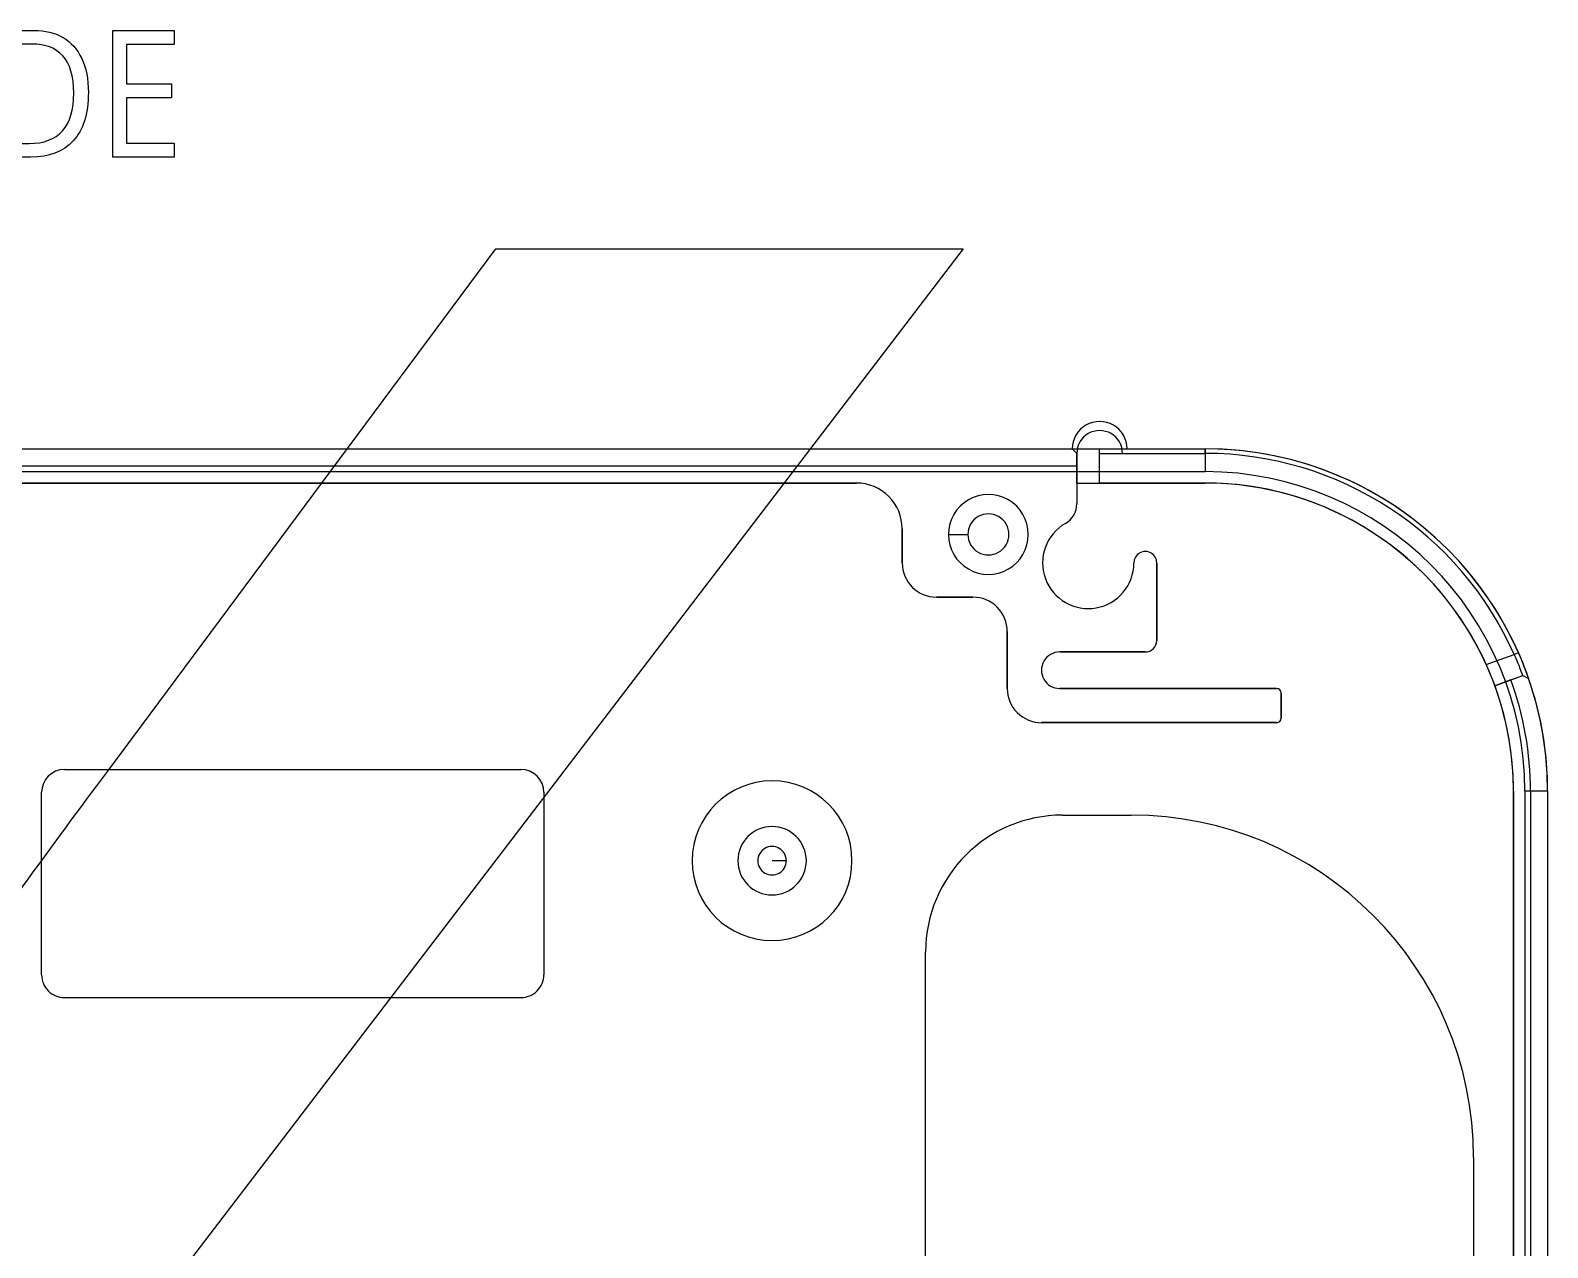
# Model space of a CAD drawing. Header units: millimetres. Extents: x 35 to 175, y 25 to 277.
# Drawn here: x 108.7 to 175.2, y 78.2 to 131.6 of the extents above; entities that cross this region are included whole.
import ezdxf

# ---------------------------------------------------------------- set-up
doc = ezdxf.new("R2010")
doc.units = ezdxf.units.MM
doc.layers.add('Ebene_1', color=7, linetype='CONTINUOUS')

msp = doc.modelspace()

# ---------------------------------------------------------------- linework, layer by layer
at = {"layer": 'Ebene_1', "color": 7}
for points in [[(108.755295, 126.017292), (107.411182, 126.017292), (107.411182, 131.574186), (108.897129, 131.574186)], [(108.809327, 130.974972), (108.019071, 130.974972), (108.019071, 126.616614), (108.674237, 126.616614)], [(112.085108, 99.050526), (129.127491, 122.004943), (149.597394, 122.004943), (114.655749, 76.279016), (152.26324, 24.883117), (131.222085, 24.883117), (110.466557, 55.062225), (104.944447, 63.201409), (78.381179, 24.883117), (57.625651, 24.883117)], [(50.251944, 113.23466), (160.202056, 113.23466)], [(50.251944, 113.23466), (160.202056, 113.23466)], [(55.876979, 113.034636), (56.077004, 113.23466), (154.376996, 113.23466)], [(56.077004, 113.23466), (154.376996, 113.23466)], [(154.577021, 113.034636), (154.376996, 113.23466)], [(154.577021, 113.034636), (154.376996, 113.23466)], [(154.577021, 113.034636), (154.376996, 113.23466)], [(154.577021, 113.034636), (154.376996, 113.23466)], [(154.577021, 113.034636), (154.577021, 112.484568)], [(154.577021, 111.734739), (154.577021, 113.034636)], [(154.577021, 113.034636), (154.577021, 112.484568)], [(154.577021, 111.734739), (154.577021, 113.034636)], [(155.57688, 113.23466), (160.202056, 113.23466)], [(155.57688, 113.034636), (155.57688, 113.23466)], [(155.57688, 113.23466), (160.202056, 113.23466)], [(155.57688, 113.034636), (155.57688, 113.23466)], [(155.57688, 113.034636), (160.202056, 113.034636)], [(155.57688, 113.034636), (160.202056, 113.034636)], [(160.202056, 111.734739), (155.57688, 111.734739), (155.57688, 113.034636)], [(155.57688, 111.734739), (155.57688, 113.034636)], [(160.202056, 113.034636), (160.202056, 113.23466)], [(160.202056, 113.23466), (160.202056, 112.234537)], [(160.202056, 113.23466), (160.202056, 112.234537)], [(160.202056, 113.034636), (160.202056, 113.23466)], [(55.876979, 112.484568), (154.577021, 112.484568)], [(55.876979, 112.484568), (154.577021, 112.484568), (154.577021, 112.484568)], [(55.876979, 112.484568), (154.577021, 112.484568)], [(55.876979, 112.484568), (154.577021, 112.484568)], [(154.577021, 112.484568), (154.577021, 110.832776)], [(154.577021, 112.484568), (154.577021, 110.832776)], [(50.251944, 112.234537), (160.202056, 112.234537)], [(50.251944, 112.234537), (160.202056, 112.234537)], [(69.727105, 111.734739), (144.926885, 111.734739)], [(69.727105, 111.734739), (144.926885, 111.734739)], [(144.926885, 111.734739), (100.726999, 111.734739)], [(144.926885, 111.734739), (100.726999, 111.734739)], [(154.577021, 111.734739), (154.577021, 110.832776)], [(154.577021, 111.734739), (160.202056, 111.734739)], [(154.577021, 111.734739), (160.202056, 111.734739)], [(154.577021, 111.734739), (154.577021, 111.734739), (154.577021, 110.832776), (154.577021, 110.832776)], [(160.202056, 111.734739), (155.57688, 111.734739)], [(146.926868, 109.734756), (146.926868, 108.234571)], [(146.926868, 108.234571), (146.926868, 109.734756)], [(146.926868, 109.734756), (146.926868, 108.234571)], [(146.926868, 108.234571), (146.926868, 109.734756)], [(148.951987, 109.484726), (149.801827, 109.484726)], [(148.951987, 109.484726), (149.801827, 109.484726)], [(158.076925, 104.833886), (158.076925, 108.234571)], [(158.076925, 108.234571), (158.076925, 104.833886)], [(158.076925, 104.833886), (158.076925, 108.234571)], [(158.076925, 108.234571), (158.076925, 104.833886)], [(148.427054, 106.73465), (150.026987, 106.73465)], [(150.026987, 106.73465), (148.427054, 106.73465)], [(148.427054, 106.73465), (150.026987, 106.73465)], [(150.026987, 106.73465), (148.427054, 106.73465)], [(151.526908, 105.233406), (151.526908, 102.735742)], [(151.526908, 102.735742), (151.526908, 105.233406)], [(151.526908, 105.233406), (151.526908, 102.735742)], [(151.526908, 102.735742), (151.526908, 105.233406)], [(153.826928, 104.333824), (157.576863, 104.333824)], [(157.576863, 104.333824), (153.826928, 104.333824)], [(153.826928, 104.333824), (157.576863, 104.333824)], [(157.576863, 104.333824), (153.826928, 104.333824)], [(172.510986, 103.778199), (173.735476, 104.225345)], [(172.510986, 103.778199), (173.735476, 104.225345)], [(173.735476, 104.225345), (173.918568, 104.30472)], [(173.735476, 104.225345), (173.918568, 104.30472)], [(173.918449, 104.305593), (173.924005, 104.292893)], [(173.918449, 104.305593), (173.924005, 104.292893)], [(172.887752, 102.852159), (174.109332, 103.296658)], [(172.887752, 102.852159), (174.109332, 103.296658)], [(173.592601, 103.108804), (172.887752, 102.852159)], [(173.592601, 103.108804), (172.887752, 102.852159)], [(173.592601, 103.108804), (174.109332, 103.296658), (174.36439, 103.177596)], [(173.592601, 103.108804), (173.592601, 103.108804), (174.109332, 103.296658), (174.109332, 103.296658), (174.109332, 103.296658)], [(174.109332, 103.296658), (174.36439, 103.177596)], [(163.327046, 102.735742), (153.826928, 102.735742)], [(153.826928, 102.735742), (163.327046, 102.735742)], [(163.327046, 102.735742), (153.826928, 102.735742)], [(153.826928, 102.735742), (163.327046, 102.735742)], [(163.526806, 101.433994), (163.526806, 102.534659)], [(163.526806, 102.534659), (163.526806, 101.433994)], [(163.526806, 101.433994), (163.526806, 102.534659)], [(163.526806, 102.534659), (163.526806, 101.433994)], [(153.026829, 101.235557), (163.327046, 101.235557)], [(163.327046, 101.235557), (153.026829, 101.235557)], [(153.026829, 101.235557), (163.327046, 101.235557)], [(163.327046, 101.235557), (153.026829, 101.235557)], [(110.226984, 99.185039), (130.226971, 99.185039)], [(110.226984, 99.185039), (130.226971, 99.185039)], [(110.226984, 99.185039), (130.226971, 99.185039)], [(110.226984, 99.185039), (130.226971, 99.185039)], [(109.226992, 90.183925), (109.226992, 98.184915)], [(109.226992, 90.183925), (109.226992, 98.184915)], [(109.226992, 90.183925), (109.226992, 98.184915)], [(109.226992, 90.183925), (109.226992, 98.184915)], [(131.226963, 98.184915), (131.226963, 90.183925)], [(131.226963, 98.184915), (131.226963, 90.183925)], [(131.226963, 98.184915), (131.226963, 90.183925)], [(131.226963, 98.184915), (131.226963, 90.183925)], [(173.701874, 98.235186), (173.701874, 50.133996)], [(173.701874, 50.133996), (173.701874, 98.235186)], [(173.701874, 98.235186), (173.701874, 50.133996)], [(173.701874, 50.133996), (173.701874, 98.235186)], [(174.201936, 98.235186), (174.201936, 50.133996)], [(175.201795, 98.235186), (174.201936, 98.235186)], [(174.201936, 98.235186), (174.201936, 50.133996)], [(175.201795, 98.235186), (174.201936, 98.235186)], [(174.451967, 98.235186), (174.451967, 50.133996)], [(174.451967, 98.235186), (174.451967, 50.133996)], [(174.451967, 98.235186), (174.451967, 50.133996)], [(174.451967, 98.235186), (174.451967, 50.133996)], [(175.201795, 98.235186), (175.201795, 50.133996)], [(175.201795, 98.235186), (175.201795, 98.235186), (175.201795, 50.133996)], [(175.201795, 98.235186), (175.201795, 50.133996), (175.201795, 50.133996)], [(175.201795, 98.235186), (175.201795, 50.133996)], [(153.951812, 97.184791), (156.951918, 97.184791)], [(153.951812, 97.184791), (156.951918, 97.184791)], [(153.951812, 97.184791), (156.951918, 97.184791)], [(153.951812, 97.184791), (156.951918, 97.184791)], [(141.851902, 95.184544), (141.226957, 95.184544)], [(141.851902, 95.184544), (141.226957, 95.184544)], [(147.951863, 68.68391), (147.951863, 91.184049)], [(147.951863, 68.68391), (147.951863, 91.184049)], [(147.951863, 68.68391), (147.951863, 91.184049)], [(147.951863, 68.68391), (147.951863, 91.184049)], [(130.226971, 89.183801), (110.226984, 89.183801)], [(130.226971, 89.183801), (110.226984, 89.183801)], [(130.226971, 89.183801), (110.226984, 89.183801)], [(130.226971, 89.183801), (110.226984, 89.183801)], [(171.951922, 82.185581), (171.951922, 59.685442)], [(171.951922, 82.185581), (171.951922, 59.685442)], [(171.951922, 82.185581), (171.951922, 59.685442)], [(171.951922, 82.185581), (171.951922, 59.685442)]]:
    msp.add_lwpolyline(points, dxfattribs=at)
for points in [[(115.036799, 126.017346), (112.34183, 126.017346), (112.34183, 131.57424), (115.036799, 131.57424), (115.036799, 130.959408), (112.949718, 130.959408), (112.949718, 129.223842), (114.915218, 129.223842), (114.915218, 128.616792), (112.949718, 128.616792), (112.949718, 126.632179), (115.036799, 126.632179)], [(110.632992, 128.826928)], [(111.27465, 128.850222)], [(154.376996, 113.23466)], [(154.376996, 113.23466)], [(154.577021, 113.034636)], [(154.577021, 113.034636)], [(160.202056, 113.23466)], [(160.202056, 113.23466)], [(154.577021, 112.484568)], [(144.926885, 111.734739)], [(144.926885, 111.734739)], [(154.577021, 111.734739)], [(160.202056, 111.734739)], [(160.202056, 111.734739)], [(154.577021, 110.832776)], [(146.926868, 109.734756)], [(146.926868, 109.734756)], [(154.076959, 109.966796)], [(154.076959, 109.966796)], [(149.801827, 109.484726)], [(149.801827, 109.484726)], [(151.601941, 109.48463)], [(151.601941, 109.48463)], [(151.601941, 109.48463)], [(151.601941, 109.48463)], [(152.451941, 109.48463)], [(152.451941, 109.48463)], [(146.926868, 108.234571)], [(146.926868, 108.234571)], [(157.077066, 108.234571)], [(157.077066, 108.234571)], [(158.076925, 108.234571)], [(158.076925, 108.234571)], [(148.427054, 106.73465)], [(148.427054, 106.73465)], [(150.026987, 106.73465)], [(150.026987, 106.73465)], [(151.526908, 105.233406)], [(151.526908, 105.233406)], [(158.076925, 104.833886)], [(158.076925, 104.833886)], [(153.826928, 104.333824)], [(153.826928, 104.333824)], [(157.576863, 104.333824)], [(157.576863, 104.333824)], [(173.592601, 103.108804)], [(174.36439, 103.177596)], [(174.36439, 103.177596)], [(151.526908, 102.735742)], [(151.526908, 102.735742)], [(153.826928, 102.735742)], [(153.826928, 102.735742)], [(163.327046, 102.735742)], [(163.327046, 102.735742)], [(163.526806, 102.534659)], [(163.526806, 102.534659)], [(172.887752, 102.852159)], [(172.887752, 102.852159)], [(153.026829, 101.235557)], [(153.026829, 101.235557)], [(163.327046, 101.235557)], [(163.327046, 101.235557)], [(163.526806, 101.433994)], [(163.526806, 101.433994)], [(110.226984, 99.185039)], [(110.226984, 99.185039)], [(130.226971, 99.185039)], [(130.226971, 99.185039)], [(109.226992, 98.184915)], [(109.226992, 98.184915)], [(131.226963, 98.184915)], [(131.226963, 98.184915)], [(173.701874, 98.235186)], [(173.701874, 98.235186)], [(174.451967, 98.235186)], [(174.451967, 98.235186)], [(175.201795, 98.235186)], [(153.951812, 97.184791)], [(153.951812, 97.184791)], [(156.951918, 97.184791)], [(156.951918, 97.184791)], [(141.226954, 95.184649)], [(141.851902, 95.184544)], [(141.851902, 95.184544)], [(141.851955, 95.184649)], [(141.851955, 95.184649)], [(141.851955, 95.184649)], [(141.851955, 95.184649)], [(142.726878, 95.184544)], [(142.726878, 95.184544)], [(142.726952, 95.184649)], [(142.726952, 95.184649)], [(142.726952, 95.184649)], [(142.726952, 95.184649)], [(144.726861, 95.184544)], [(144.726861, 95.184544)], [(144.726951, 95.184649)], [(144.726951, 95.184649)], [(144.726951, 95.184649)], [(144.726951, 95.184649)], [(147.951863, 91.184049)], [(147.951863, 91.184049)], [(109.226992, 90.183925)], [(109.226992, 90.183925)], [(131.226963, 90.183925)], [(131.226963, 90.183925)], [(110.226984, 89.183801)], [(110.226984, 89.183801)], [(130.226971, 89.183801)], [(130.226971, 89.183801)], [(171.951922, 82.185581)], [(171.951922, 82.185581)]]:
    msp.add_lwpolyline(points, close=True, dxfattribs=at)
for points in [[(110.153439, 130.453529), (109.838233, 130.801158), (109.390196, 130.974972), (108.809327, 130.974972)], [(108.897129, 131.574186), (109.383442, 131.574186), (109.804463, 131.470417), (110.160193, 131.262879)], [(110.160193, 131.262879), (110.515916, 131.055341), (110.790592, 130.749218), (110.984219, 130.344511)], [(110.632992, 128.826928), (110.632992, 129.568881), (110.473141, 130.111081), (110.153439, 130.453529)], [(110.984219, 130.344511), (111.17784, 129.944992), (111.27465, 129.446895), (111.27465, 128.850222)], [(108.674237, 126.616614), (109.980074, 126.616614), (110.632992, 127.353385), (110.632992, 128.826928)], [(111.27465, 128.850222), (111.27465, 127.9111), (111.051759, 127.202868), (110.605976, 126.725525)], [(110.605976, 126.725525), (110.164689, 126.25337), (109.547796, 126.017292), (108.755295, 126.017292)], [(156.176937, 114.273856), (155.805656, 114.488215), (155.348219, 114.488215), (154.976938, 114.273856)], [(156.176937, 114.273856), (155.805656, 114.488215), (155.348219, 114.488215), (154.976938, 114.273856)], [(154.976938, 114.273856), (154.605657, 114.059496), (154.376938, 113.663344), (154.376938, 113.234626)], [(154.976938, 114.273856), (154.605657, 114.059496), (154.376938, 113.663344), (154.376938, 113.234626)], [(155.076936, 113.90065), (154.767535, 113.722017), (154.576936, 113.39189), (154.576936, 113.034625)], [(155.076936, 113.90065), (154.767535, 113.722017), (154.576936, 113.39189), (154.576936, 113.034625)], [(156.076936, 113.90065), (155.767535, 114.079283), (155.386337, 114.079283), (155.076936, 113.90065)], [(156.076936, 113.90065), (155.767535, 114.079283), (155.386337, 114.079283), (155.076936, 113.90065)], [(156.576935, 113.034625), (156.576935, 113.39189), (156.386336, 113.722017), (156.076936, 113.90065)], [(156.576935, 113.034625), (156.576935, 113.39189), (156.386336, 113.722017), (156.076936, 113.90065)], [(156.776936, 113.234626), (156.776936, 113.663344), (156.548218, 114.059496), (156.176937, 114.273856)], [(156.776936, 113.234626), (156.776936, 113.663344), (156.548218, 114.059496), (156.176937, 114.273856)], [(173.918449, 104.305593), (171.515888, 109.733868), (166.138132, 113.234623), (160.201931, 113.234626)], [(175.201912, 98.234656), (175.201905, 106.518912), (168.486187, 113.234626), (160.201931, 113.234626)], [(173.918449, 104.305593), (171.515888, 109.733868), (166.138132, 113.234623), (160.201931, 113.234626)], [(175.201912, 98.234656), (175.201905, 106.518912), (168.486187, 113.234626), (160.201931, 113.234626)], [(173.735561, 104.224657), (171.365031, 109.580551), (166.058979, 113.034624), (160.201931, 113.034625)], [(173.735561, 104.224657), (171.365031, 109.580551), (166.058979, 113.034624), (160.201931, 113.034625)], [(146.341161, 111.148841), (145.966089, 111.523913), (145.457381, 111.734626), (144.926949, 111.734626)], [(146.341161, 111.148841), (145.966089, 111.523913), (145.457381, 111.734626), (144.926949, 111.734626)], [(146.341161, 111.148841), (145.966089, 111.523913), (145.457381, 111.734626), (144.926949, 111.734626)], [(146.341161, 111.148841), (145.966089, 111.523913), (145.457381, 111.734626), (144.926949, 111.734626)], [(174.201912, 98.234656), (174.201905, 105.966628), (167.933903, 112.234626), (160.201931, 112.234627)], [(174.201912, 98.234656), (174.201905, 105.966628), (167.933903, 112.234626), (160.201931, 112.234627)], [(172.510893, 103.778914), (170.329875, 108.621042), (165.512585, 111.734625), (160.201931, 111.734626)], [(173.701914, 98.234656), (173.701906, 105.690486), (167.657761, 111.734625), (160.201931, 111.734626)], [(173.701914, 98.234656), (173.701906, 105.690486), (167.657761, 111.734625), (160.201931, 111.734626)], [(172.510893, 103.778914), (170.329875, 108.621042), (165.512585, 111.734625), (160.201931, 111.734626)], [(146.926948, 109.734629), (146.926947, 110.265062), (146.716234, 110.773769), (146.341161, 111.148841)], [(146.926948, 109.734629), (146.926947, 110.265062), (146.716234, 110.773769), (146.341161, 111.148841)], [(146.926948, 109.734629), (146.926947, 110.265062), (146.716234, 110.773769), (146.341161, 111.148841)], [(146.926948, 109.734629), (146.926947, 110.265062), (146.716234, 110.773769), (146.341161, 111.148841)], [(151.576942, 111.000173), (151.03549, 111.31278), (150.368395, 111.31278), (149.826943, 111.000173)], [(151.576942, 111.000173), (151.03549, 111.31278), (150.368395, 111.31278), (149.826943, 111.000173)], [(149.826943, 111.000173), (149.285492, 110.687566), (148.951944, 110.109844), (148.951944, 109.48463)], [(149.826943, 111.000173), (149.285492, 110.687566), (148.951944, 110.109844), (148.951944, 109.48463)], [(151.151942, 110.264052), (150.873481, 110.424822), (150.530404, 110.424822), (150.251943, 110.264052)], [(151.151942, 110.264052), (150.873481, 110.424822), (150.530404, 110.424822), (150.251943, 110.264052)], [(151.151942, 110.264052), (150.873481, 110.424822), (150.530404, 110.424822), (150.251943, 110.264052)], [(151.151942, 110.264052), (150.873481, 110.424822), (150.530404, 110.424822), (150.251943, 110.264052)], [(152.451941, 109.48463), (152.451941, 110.109844), (152.118393, 110.687566), (151.576942, 111.000173)], [(152.451941, 109.48463), (152.451941, 110.109844), (152.118393, 110.687566), (151.576942, 111.000173)], [(154.076938, 109.966679), (154.386339, 110.145312), (154.576937, 110.475439), (154.576936, 110.832704)], [(154.076938, 109.966679), (154.386339, 110.145312), (154.576937, 110.475439), (154.576936, 110.832704)], [(154.076938, 109.966679), (154.386339, 110.145312), (154.576937, 110.475439), (154.576936, 110.832704)], [(154.076938, 109.966679), (154.386339, 110.145312), (154.576937, 110.475439), (154.576936, 110.832704)], [(150.251943, 110.264052), (149.973482, 110.103283), (149.801944, 109.806169), (149.801944, 109.48463)], [(150.251943, 110.264052), (149.973482, 110.103283), (149.801944, 109.806169), (149.801944, 109.48463)], [(150.251943, 110.264052), (149.973482, 110.103283), (149.801944, 109.806169), (149.801944, 109.48463)], [(150.251943, 110.264052), (149.973482, 110.103283), (149.801944, 109.806169), (149.801944, 109.48463)], [(151.601941, 109.48463), (151.601941, 109.806169), (151.430403, 110.103283), (151.151942, 110.264052)], [(151.601941, 109.48463), (151.601941, 109.806169), (151.430403, 110.103283), (151.151942, 110.264052)], [(151.601941, 109.48463), (151.601941, 109.806169), (151.430403, 110.103283), (151.151942, 110.264052)], [(151.601941, 109.48463), (151.601941, 109.806169), (151.430403, 110.103283), (151.151942, 110.264052)], [(154.076938, 109.966679), (153.236386, 109.481387), (152.865593, 108.462644), (153.197553, 107.550591)], [(154.076938, 109.966679), (153.236386, 109.481387), (152.865593, 108.462644), (153.197553, 107.550591)], [(154.076938, 109.966679), (153.236386, 109.481387), (152.865593, 108.462644), (153.197553, 107.550591)], [(154.076938, 109.966679), (153.236386, 109.481387), (152.865593, 108.462644), (153.197553, 107.550591)], [(148.951944, 109.48463), (148.951944, 108.859416), (149.285492, 108.281694), (149.826943, 107.969087)], [(148.951944, 109.48463), (148.951944, 108.859416), (149.285492, 108.281694), (149.826943, 107.969087)], [(149.801944, 109.48463), (149.801944, 109.163092), (149.973482, 108.865978), (150.251943, 108.705208)], [(149.801944, 109.48463), (149.801944, 109.163092), (149.973482, 108.865978), (150.251943, 108.705208)], [(149.801944, 109.48463), (149.801944, 109.163092), (149.973482, 108.865978), (150.251943, 108.705208)], [(149.801944, 109.48463), (149.801944, 109.163092), (149.973482, 108.865978), (150.251943, 108.705208)], [(151.151942, 108.705208), (151.430403, 108.865978), (151.601941, 109.163092), (151.601941, 109.48463)], [(151.151942, 108.705208), (151.430403, 108.865978), (151.601941, 109.163092), (151.601941, 109.48463)], [(151.151942, 108.705208), (151.430403, 108.865978), (151.601941, 109.163092), (151.601941, 109.48463)], [(151.151942, 108.705208), (151.430403, 108.865978), (151.601941, 109.163092), (151.601941, 109.48463)], [(151.576942, 107.969087), (152.118393, 108.281694), (152.451941, 108.859416), (152.451941, 109.48463)], [(151.576942, 107.969087), (152.118393, 108.281694), (152.451941, 108.859416), (152.451941, 109.48463)], [(150.251943, 108.705208), (150.530404, 108.544439), (150.873481, 108.544439), (151.151942, 108.705208)], [(150.251943, 108.705208), (150.530404, 108.544439), (150.873481, 108.544439), (151.151942, 108.705208)], [(150.251943, 108.705208), (150.530404, 108.544439), (150.873481, 108.544439), (151.151942, 108.705208)], [(150.251943, 108.705208), (150.530404, 108.544439), (150.873481, 108.544439), (151.151942, 108.705208)], [(157.326933, 108.667644), (157.172233, 108.578328), (157.076934, 108.413264), (157.076934, 108.234632)], [(157.326933, 108.667644), (157.172233, 108.578328), (157.076934, 108.413264), (157.076934, 108.234632)], [(157.326933, 108.667644), (157.172233, 108.578328), (157.076934, 108.413264), (157.076934, 108.234632)], [(157.326933, 108.667644), (157.172233, 108.578328), (157.076934, 108.413264), (157.076934, 108.234632)], [(157.826933, 108.667644), (157.672233, 108.75696), (157.481634, 108.75696), (157.326933, 108.667644)], [(157.826933, 108.667644), (157.672233, 108.75696), (157.481634, 108.75696), (157.326933, 108.667644)], [(157.826933, 108.667644), (157.672233, 108.75696), (157.481634, 108.75696), (157.326933, 108.667644)], [(157.826933, 108.667644), (157.672233, 108.75696), (157.481634, 108.75696), (157.326933, 108.667644)], [(158.076933, 108.234632), (158.076933, 108.413264), (157.981634, 108.578328), (157.826933, 108.667644)], [(158.076933, 108.234632), (158.076933, 108.413264), (157.981634, 108.578328), (157.826933, 108.667644)], [(158.076933, 108.234632), (158.076933, 108.413264), (157.981634, 108.578328), (157.826933, 108.667644)], [(158.076933, 108.234632), (158.076933, 108.413264), (157.981634, 108.578328), (157.826933, 108.667644)], [(146.926948, 108.234632), (146.926948, 107.406206), (147.59852, 106.734634), (148.426945, 106.734634)], [(146.926948, 108.234632), (146.926948, 107.406206), (147.59852, 106.734634), (148.426945, 106.734634)], [(146.926948, 108.234632), (146.926948, 107.406206), (147.59852, 106.734634), (148.426945, 106.734634)], [(146.926948, 108.234632), (146.926948, 107.406206), (147.59852, 106.734634), (148.426945, 106.734634)], [(149.826943, 107.969087), (150.368395, 107.65648), (151.03549, 107.65648), (151.576942, 107.969087)], [(149.826943, 107.969087), (150.368395, 107.65648), (151.03549, 107.65648), (151.576942, 107.969087)], [(155.424233, 106.265017), (156.380074, 106.433558), (157.076934, 107.264045), (157.076934, 108.234632)], [(155.424233, 106.265017), (156.380074, 106.433558), (157.076934, 107.264045), (157.076934, 108.234632)], [(155.424233, 106.265017), (156.380074, 106.433558), (157.076934, 107.264045), (157.076934, 108.234632)], [(155.424233, 106.265017), (156.380074, 106.433558), (157.076934, 107.264045), (157.076934, 108.234632)], [(153.197553, 107.550591), (153.529513, 106.638538), (154.468392, 106.096477), (155.424233, 106.265017)], [(153.197553, 107.550591), (153.529513, 106.638538), (154.468392, 106.096477), (155.424233, 106.265017)], [(153.197553, 107.550591), (153.529513, 106.638538), (154.468392, 106.096477), (155.424233, 106.265017)], [(153.197553, 107.550591), (153.529513, 106.638538), (154.468392, 106.096477), (155.424233, 106.265017)], [(151.087607, 106.295291), (150.806302, 106.576598), (150.424769, 106.734635), (150.026942, 106.734634)], [(151.087607, 106.295291), (150.806302, 106.576598), (150.424769, 106.734635), (150.026942, 106.734634)], [(151.087607, 106.295291), (150.806302, 106.576598), (150.424769, 106.734635), (150.026942, 106.734634)], [(151.087607, 106.295291), (150.806302, 106.576598), (150.424769, 106.734635), (150.026942, 106.734634)], [(151.526943, 105.234623), (151.526946, 105.63245), (151.368912, 106.013984), (151.087607, 106.295291)], [(151.526943, 105.234623), (151.526946, 105.63245), (151.368912, 106.013984), (151.087607, 106.295291)], [(151.526943, 105.234623), (151.526946, 105.63245), (151.368912, 106.013984), (151.087607, 106.295291)], [(151.526943, 105.234623), (151.526946, 105.63245), (151.368912, 106.013984), (151.087607, 106.295291)], [(157.576935, 104.334644), (157.85307, 104.334644), (158.076924, 104.558491), (158.076933, 104.834626)], [(157.576935, 104.334644), (157.85307, 104.334644), (158.076924, 104.558491), (158.076933, 104.834626)], [(157.576935, 104.334644), (157.85307, 104.334644), (158.076924, 104.558491), (158.076933, 104.834626)], [(157.576935, 104.334644), (157.85307, 104.334644), (158.076924, 104.558491), (158.076933, 104.834626)], [(153.134113, 103.934641), (152.991206, 103.687118), (152.991206, 103.382157), (153.134113, 103.134634)], [(153.134113, 103.934641), (152.991206, 103.687118), (152.991206, 103.382157), (153.134113, 103.134634)], [(153.134113, 103.934641), (152.991206, 103.687118), (152.991206, 103.382157), (153.134113, 103.134634)], [(153.134113, 103.934641), (152.991206, 103.687118), (152.991206, 103.382157), (153.134113, 103.134634)], [(153.826939, 104.334644), (153.541124, 104.334644), (153.27702, 104.182164), (153.134113, 103.934641)], [(153.826939, 104.334644), (153.541124, 104.334644), (153.27702, 104.182164), (153.134113, 103.934641)], [(153.826939, 104.334644), (153.541124, 104.334644), (153.27702, 104.182164), (153.134113, 103.934641)], [(153.826939, 104.334644), (153.541124, 104.334644), (153.27702, 104.182164), (153.134113, 103.934641)], [(172.750156, 103.213764), (172.689987, 103.365767), (172.604884, 103.570608), (172.510893, 103.778914)], [(172.750156, 103.213764), (172.689987, 103.365767), (172.604884, 103.570608), (172.510893, 103.778914)], [(173.735561, 104.224657), (173.828758, 104.014446), (173.913371, 103.808494), (173.973416, 103.655565)], [(173.735561, 104.224657), (173.828758, 104.014446), (173.913371, 103.808494), (173.973416, 103.655565)], [(173.924005, 104.292893), (174.034627, 104.042809), (174.134523, 103.795635), (174.204616, 103.612623)], [(173.924005, 104.292893), (174.034627, 104.042809), (174.134523, 103.795635), (174.204616, 103.612623)], [(153.134113, 103.134634), (153.27702, 102.887111), (153.541124, 102.734631), (153.826939, 102.734631)], [(153.134113, 103.134634), (153.27702, 102.887111), (153.541124, 102.734631), (153.826939, 102.734631)], [(153.134113, 103.134634), (153.27702, 102.887111), (153.541124, 102.734631), (153.826939, 102.734631)], [(153.134113, 103.134634), (153.27702, 102.887111), (153.541124, 102.734631), (153.826939, 102.734631)], [(172.887765, 102.851921), (172.887501, 102.851921), (172.845557, 102.9722), (172.750156, 103.213764)], [(172.887765, 102.851921), (172.887501, 102.851921), (172.845557, 102.9722), (172.750156, 103.213764)], [(174.451911, 98.234656), (174.451911, 99.896938), (174.161066, 101.5464), (173.592533, 103.108434)], [(174.451911, 98.234656), (174.451911, 99.896938), (174.161066, 101.5464), (173.592533, 103.108434)], [(174.451911, 98.234656), (174.451911, 99.896938), (174.161066, 101.5464), (173.592533, 103.108434)], [(174.451911, 98.234656), (174.451911, 99.896938), (174.161066, 101.5464), (173.592533, 103.108434)], [(173.973416, 103.655565), (174.066803, 103.417308), (174.109144, 103.296103), (174.109364, 103.296526)], [(173.973416, 103.655565), (174.066803, 103.417308), (174.109144, 103.296103), (174.109364, 103.296526)], [(174.204616, 103.612623), (174.315865, 103.32145), (174.364038, 103.175982), (174.364443, 103.176405)], [(174.204616, 103.612623), (174.315865, 103.32145), (174.364038, 103.175982), (174.364443, 103.176405)], [(175.201912, 98.234656), (175.201909, 99.917261), (174.918803, 101.587874), (174.364451, 103.176538)], [(175.201912, 98.234656), (175.201909, 99.917261), (174.918803, 101.587874), (174.364451, 103.176538)], [(151.526943, 102.734631), (151.526942, 102.336807), (151.684977, 101.955276), (151.966281, 101.673971)], [(151.526943, 102.734631), (151.526942, 102.336807), (151.684977, 101.955276), (151.966281, 101.673971)], [(151.526943, 102.734631), (151.526942, 102.336807), (151.684977, 101.955276), (151.966281, 101.673971)], [(151.526943, 102.734631), (151.526942, 102.336807), (151.684977, 101.955276), (151.966281, 101.673971)], [(163.526927, 102.534633), (163.526927, 102.64509), (163.437383, 102.734632), (163.326926, 102.734631)], [(163.526927, 102.534633), (163.526927, 102.64509), (163.437383, 102.734632), (163.326926, 102.734631)], [(163.526927, 102.534633), (163.526927, 102.64509), (163.437383, 102.734632), (163.326926, 102.734631)], [(163.526927, 102.534633), (163.526927, 102.64509), (163.437383, 102.734632), (163.326926, 102.734631)], [(173.701914, 98.234656), (173.701914, 99.80945), (173.426376, 101.372099), (172.887765, 102.851921)], [(173.701914, 98.234656), (173.701914, 99.80945), (173.426376, 101.372099), (172.887765, 102.851921)], [(151.966281, 101.673971), (152.247585, 101.392666), (152.629116, 101.234631), (153.02694, 101.234631)], [(151.966281, 101.673971), (152.247585, 101.392666), (152.629116, 101.234631), (153.02694, 101.234631)], [(151.966281, 101.673971), (152.247585, 101.392666), (152.629116, 101.234631), (153.02694, 101.234631)], [(151.966281, 101.673971), (152.247585, 101.392666), (152.629116, 101.234631), (153.02694, 101.234631)], [(163.326926, 101.234631), (163.437383, 101.23463), (163.526927, 101.324172), (163.526927, 101.434629)], [(163.326926, 101.234631), (163.437383, 101.23463), (163.526927, 101.324172), (163.526927, 101.434629)], [(163.326926, 101.234631), (163.437383, 101.23463), (163.526927, 101.324172), (163.526927, 101.434629)], [(163.326926, 101.234631), (163.437383, 101.23463), (163.526927, 101.324172), (163.526927, 101.434629)], [(104.373191, 88.350659), (107.165986, 92.37454), (109.736625, 95.941163), (112.085108, 99.050526)], [(110.226994, 99.184642), (109.674713, 99.184642), (109.226999, 98.736931), (109.226995, 98.18465)], [(110.226994, 99.184642), (109.674713, 99.184642), (109.226999, 98.736931), (109.226995, 98.18465)], [(110.226994, 99.184642), (109.674713, 99.184642), (109.226999, 98.736931), (109.226995, 98.18465)], [(110.226994, 99.184642), (109.674713, 99.184642), (109.226999, 98.736931), (109.226995, 98.18465)], [(131.226967, 98.18465), (131.226963, 98.736931), (130.77925, 99.184642), (130.226969, 99.184642)], [(131.226967, 98.18465), (131.226963, 98.736931), (130.77925, 99.184642), (130.226969, 99.184642)], [(131.226967, 98.18465), (131.226963, 98.736931), (130.77925, 99.184642), (130.226969, 99.184642)], [(131.226967, 98.18465), (131.226963, 98.736931), (130.77925, 99.184642), (130.226969, 99.184642)], [(141.226955, 98.683284), (139.294493, 98.683284), (137.727712, 97.117112), (137.72696, 95.184649)], [(141.226955, 98.683284), (139.294493, 98.683284), (137.727712, 97.117112), (137.72696, 95.184649)], [(141.226955, 98.683284), (139.294493, 98.683284), (137.727712, 97.117112), (137.72696, 95.184649)], [(141.226955, 98.683284), (139.294493, 98.683284), (137.727712, 97.117112), (137.72696, 95.184649)], [(144.726951, 95.184649), (144.726199, 97.117112), (143.159418, 98.683284), (141.226955, 98.683284)], [(144.726951, 95.184649), (144.726199, 97.117112), (143.159418, 98.683284), (141.226955, 98.683284)], [(144.726951, 95.184649), (144.726199, 97.117112), (143.159418, 98.683284), (141.226955, 98.683284)], [(144.726951, 95.184649), (144.726199, 97.117112), (143.159418, 98.683284), (141.226955, 98.683284)], [(153.951939, 97.184632), (150.63824, 97.184633), (147.951954, 94.498355), (147.951945, 91.184657)], [(153.951939, 97.184632), (150.63824, 97.184633), (147.951954, 94.498355), (147.951945, 91.184657)], [(153.951939, 97.184632), (150.63824, 97.184633), (147.951954, 94.498355), (147.951945, 91.184657)], [(153.951939, 97.184632), (150.63824, 97.184633), (147.951954, 94.498355), (147.951945, 91.184657)], [(171.951917, 82.184655), (171.951915, 90.468915), (165.236194, 97.184633), (156.951934, 97.184632)], [(171.951917, 82.184655), (171.951915, 90.468915), (165.236194, 97.184633), (156.951934, 97.184632)], [(171.951917, 82.184655), (171.951915, 90.468915), (165.236194, 97.184633), (156.951934, 97.184632)], [(171.951917, 82.184655), (171.951915, 90.468915), (165.236194, 97.184633), (156.951934, 97.184632)], [(141.226954, 96.683756), (140.398876, 96.683756), (139.727448, 96.012727), (139.726956, 95.184649)], [(141.226954, 96.683756), (140.398876, 96.683756), (139.727448, 96.012727), (139.726956, 95.184649)], [(141.226954, 96.683756), (140.398876, 96.683756), (139.727448, 96.012727), (139.726956, 95.184649)], [(141.226954, 96.683756), (140.398876, 96.683756), (139.727448, 96.012727), (139.726956, 95.184649)], [(142.726952, 95.184649), (142.72646, 96.012727), (142.055032, 96.683756), (141.226954, 96.683756)], [(142.726952, 95.184649), (142.72646, 96.012727), (142.055032, 96.683756), (141.226954, 96.683756)], [(142.726952, 95.184649), (142.72646, 96.012727), (142.055032, 96.683756), (141.226954, 96.683756)], [(142.726952, 95.184649), (142.72646, 96.012727), (142.055032, 96.683756), (141.226954, 96.683756)], [(140.914456, 95.725915), (140.72108, 95.614269), (140.601956, 95.40794), (140.601956, 95.184649)], [(140.914456, 95.725915), (140.72108, 95.614269), (140.601956, 95.40794), (140.601956, 95.184649)], [(140.914456, 95.725915), (140.72108, 95.614269), (140.601956, 95.40794), (140.601956, 95.184649)], [(140.914456, 95.725915), (140.72108, 95.614269), (140.601956, 95.40794), (140.601956, 95.184649)], [(141.539455, 95.725915), (141.34608, 95.83756), (141.107831, 95.83756), (140.914456, 95.725915)], [(141.539455, 95.725915), (141.34608, 95.83756), (141.107831, 95.83756), (140.914456, 95.725915)], [(141.539455, 95.725915), (141.34608, 95.83756), (141.107831, 95.83756), (140.914456, 95.725915)], [(141.539455, 95.725915), (141.34608, 95.83756), (141.107831, 95.83756), (140.914456, 95.725915)], [(141.851955, 95.184649), (141.851955, 95.40794), (141.732831, 95.614269), (141.539455, 95.725915)], [(141.851955, 95.184649), (141.851955, 95.40794), (141.732831, 95.614269), (141.539455, 95.725915)], [(141.851955, 95.184649), (141.851955, 95.40794), (141.732831, 95.614269), (141.539455, 95.725915)], [(141.851955, 95.184649), (141.851955, 95.40794), (141.732831, 95.614269), (141.539455, 95.725915)], [(137.72696, 95.184649), (137.727712, 93.252187), (139.294493, 91.686015), (141.226955, 91.686015)], [(137.72696, 95.184649), (137.727712, 93.252187), (139.294493, 91.686015), (141.226955, 91.686015)], [(137.72696, 95.184649), (137.727712, 93.252187), (139.294493, 91.686015), (141.226955, 91.686015)], [(137.72696, 95.184649), (137.727712, 93.252187), (139.294493, 91.686015), (141.226955, 91.686015)], [(139.726956, 95.184649), (139.727448, 94.356571), (140.398876, 93.685542), (141.226954, 93.685542)], [(139.726956, 95.184649), (139.727448, 94.356571), (140.398876, 93.685542), (141.226954, 93.685542)], [(139.726956, 95.184649), (139.727448, 94.356571), (140.398876, 93.685542), (141.226954, 93.685542)], [(139.726956, 95.184649), (139.727448, 94.356571), (140.398876, 93.685542), (141.226954, 93.685542)], [(140.601956, 95.184649), (140.601956, 94.961359), (140.72108, 94.755029), (140.914456, 94.643384)], [(140.601956, 95.184649), (140.601956, 94.961359), (140.72108, 94.755029), (140.914456, 94.643384)], [(140.601956, 95.184649), (140.601956, 94.961359), (140.72108, 94.755029), (140.914456, 94.643384)], [(140.601956, 95.184649), (140.601956, 94.961359), (140.72108, 94.755029), (140.914456, 94.643384)], [(141.226954, 93.685542), (142.055032, 93.685542), (142.72646, 94.356571), (142.726952, 95.184649)], [(141.226954, 93.685542), (142.055032, 93.685542), (142.72646, 94.356571), (142.726952, 95.184649)], [(141.226954, 93.685542), (142.055032, 93.685542), (142.72646, 94.356571), (142.726952, 95.184649)], [(141.226954, 93.685542), (142.055032, 93.685542), (142.72646, 94.356571), (142.726952, 95.184649)], [(141.226955, 91.686015), (143.159418, 91.686015), (144.726199, 93.252187), (144.726951, 95.184649)], [(141.226955, 91.686015), (143.159418, 91.686015), (144.726199, 93.252187), (144.726951, 95.184649)], [(141.226955, 91.686015), (143.159418, 91.686015), (144.726199, 93.252187), (144.726951, 95.184649)], [(141.226955, 91.686015), (143.159418, 91.686015), (144.726199, 93.252187), (144.726951, 95.184649)], [(141.539455, 94.643384), (141.732831, 94.755029), (141.851955, 94.961359), (141.851955, 95.184649)], [(141.539455, 94.643384), (141.732831, 94.755029), (141.851955, 94.961359), (141.851955, 95.184649)], [(141.539455, 94.643384), (141.732831, 94.755029), (141.851955, 94.961359), (141.851955, 95.184649)], [(141.539455, 94.643384), (141.732831, 94.755029), (141.851955, 94.961359), (141.851955, 95.184649)], [(140.914456, 94.643384), (141.107831, 94.531739), (141.34608, 94.531739), (141.539455, 94.643384)], [(140.914456, 94.643384), (141.107831, 94.531739), (141.34608, 94.531739), (141.539455, 94.643384)], [(140.914456, 94.643384), (141.107831, 94.531739), (141.34608, 94.531739), (141.539455, 94.643384)], [(140.914456, 94.643384), (141.107831, 94.531739), (141.34608, 94.531739), (141.539455, 94.643384)], [(109.226995, 90.184666), (109.22699, 89.919446), (109.332344, 89.665088), (109.519881, 89.477547)], [(109.226995, 90.184666), (109.22699, 89.919446), (109.332344, 89.665088), (109.519881, 89.477547)], [(109.226995, 90.184666), (109.22699, 89.919446), (109.332344, 89.665088), (109.519881, 89.477547)], [(109.226995, 90.184666), (109.22699, 89.919446), (109.332344, 89.665088), (109.519881, 89.477547)], [(130.934081, 89.477547), (131.121618, 89.665088), (131.226972, 89.919446), (131.226967, 90.184666)], [(130.934081, 89.477547), (131.121618, 89.665088), (131.226972, 89.919446), (131.226967, 90.184666)], [(130.934081, 89.477547), (131.121618, 89.665088), (131.226972, 89.919446), (131.226967, 90.184666)], [(130.934081, 89.477547), (131.121618, 89.665088), (131.226972, 89.919446), (131.226967, 90.184666)], [(109.519881, 89.477547), (109.707418, 89.290007), (109.961774, 89.184648), (110.226994, 89.184648)], [(109.519881, 89.477547), (109.707418, 89.290007), (109.961774, 89.184648), (110.226994, 89.184648)], [(109.519881, 89.477547), (109.707418, 89.290007), (109.961774, 89.184648), (110.226994, 89.184648)], [(109.519881, 89.477547), (109.707418, 89.290007), (109.961774, 89.184648), (110.226994, 89.184648)], [(130.226969, 89.184648), (130.492188, 89.184648), (130.746545, 89.290007), (130.934081, 89.477547)], [(130.226969, 89.184648), (130.492188, 89.184648), (130.746545, 89.290007), (130.934081, 89.477547)], [(130.226969, 89.184648), (130.492188, 89.184648), (130.746545, 89.290007), (130.934081, 89.477547)], [(130.226969, 89.184648), (130.492188, 89.184648), (130.746545, 89.290007), (130.934081, 89.477547)]]:
    msp.add_open_spline(points, degree=3, dxfattribs=at)

doc.saveas('drawing.dxf')
